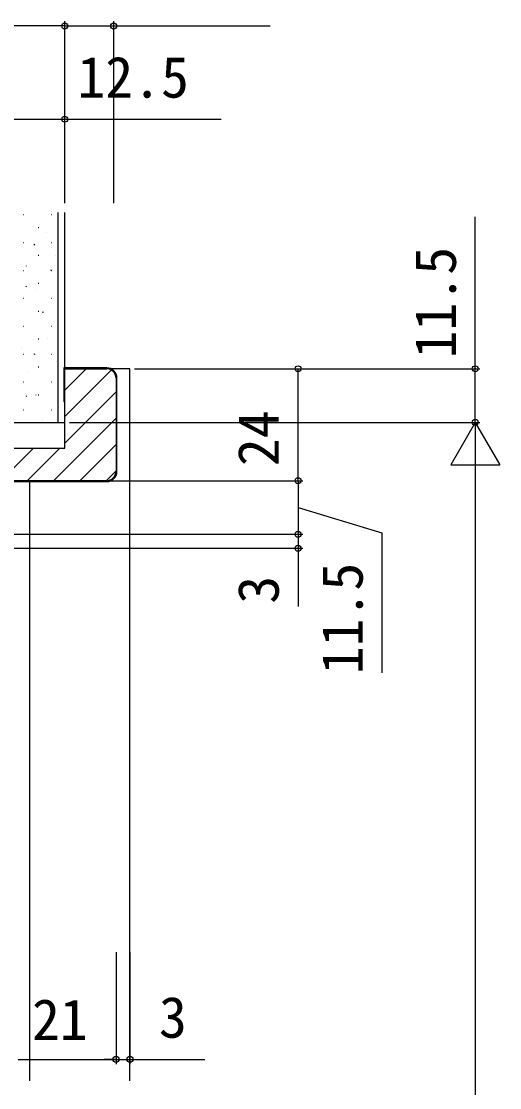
# Model space of a CAD drawing. Units: millimetres, scale not verified. Extents: x -525 to 525, y -783 to 779.
# Drawn here: x -218.3 to -115.7, y 406 to 634.7 of the extents above; entities that cross this region are included whole.
import ezdxf
from ezdxf.enums import TextEntityAlignment as Align

# ---------------------------------------------------------------- set-up
doc = ezdxf.new("R2010")
doc.units = ezdxf.units.MM
doc.header["$LTSCALE"] = 4
for name, color, linetype in [('0-5_YKK_12', 2, 'Continuous'), ('0-8_YKK_D', 6, 'Continuous'), ('0-A_YSS_K', 3, 'Continuous'), ('0-B_YSS_KE', 3, 'Continuous')]:
    doc.layers.add(name, color=color, linetype=linetype)
doc.styles.add('ＭＳ ゴシック', font='')
doc.styles.get('ＭＳ ゴシック').set_extended_font_data('MS Gothic')

msp = doc.modelspace()

# ---------------------------------------------------------------- linework, layer by layer
at = {"layer": '0-5_YKK_12'}
for p, q in [((-195, 560.201), (-209.003, 560.201)), ((-195, 407.537), (-195, 560.201)), ((-216.499, 407.537), (-216.499, 536.201))]:
    msp.add_line(p, q, dxfattribs=at)
at = {"layer": '0-8_YKK_D'}
for p, q in [((-208.999, 633.701), (-338.999, 633.701)), ((-208.999, 595.701), (-208.999, 634.701)), ((-208.999, 595.701), (-208.999, 634.701)), ((-198.499, 595.701), (-198.499, 634.701)), ((-208.999, 595.701), (-208.999, 614.701)), ((-194, 560.201), (-119.937, 560.201)), ((-194, 560.201), (-157.937, 560.201)), ((-158.937, 536.201), (-158.937, 560.201)), ((-207.999, 548.701), (-119.937, 548.701)), ((-207.999, 548.701), (-119.937, 548.701)), ((-120.937, 548.701), (-126.187, 539.608)), ((-120.937, 548.701), (-115.687, 539.608)), ((-120.937, 548.701), (-120.937, 530.515)), ((-126.187, 539.608), (-115.687, 539.608)), ((-120.937, 538.201), (-120.937, 262.373)), ((-198.999, 536.201), (-157.937, 536.201)), ((-198.999, 536.201), (-157.937, 536.201)), ((-158.937, 536.201), (-158.937, 524.701)), ((-219.999, 524.701), (-157.937, 524.701)), ((-195.004, 524.701), (-157.937, 524.701)), ((-235.099, 521.701), (-157.937, 521.701)), ((-198.003, 435.106), (-198.003, 411.106)), ((-197.999, 435.106), (-197.999, 411.106)), ((-195, 435.106), (-195, 411.106)), ((-218.999, 412.106), (-197.999, 412.106)), ((-198.003, 412.106), (-200.553, 412.106)), ((-198.003, 412.106), (-195, 412.106)), ((-195, 412.106), (-178.946, 412.106))]:
    msp.add_line(p, q, dxfattribs=at)
for points in [[(-208.999, 633.701), (-198.499, 633.701), (-164.949, 633.701)], [(-221.499, 613.701), (-208.999, 613.701), (-175.449, 613.701)], [(-120.937, 548.701), (-120.937, 560.201), (-120.937, 592.751)], [(-158.937, 530.451), (-140.937, 525.009), (-140.937, 495.009)], [(-158.937, 524.701), (-158.937, 521.701), (-158.937, 509.197)]]:
    msp.add_lwpolyline(points, dxfattribs=at)
for centre in [(-208.999, 633.701), (-208.999, 633.701), (-198.499, 633.701), (-208.999, 613.701), (-158.937, 560.201), (-120.937, 560.201), (-120.937, 548.701), (-158.937, 536.201), (-158.937, 536.201), (-158.937, 524.701), (-158.937, 524.701), (-158.937, 521.701), (-198.003, 412.106), (-197.999, 412.106), (-195, 412.106)]:
    msp.add_circle(centre, 0.637, dxfattribs=at)
at = {"layer": '0-A_YSS_K'}
for p, q in [((-217.919, 593.255), (-217.819, 593.255)), ((-211.839, 593.255), (-211.739, 593.255)), ((-210.499, 593.701), (-210.499, 548.701)), ((-208.999, 548.701), (-208.999, 593.701)), ((-214.689, 590.505), (-214.589, 590.505)), ((-212.94, 589.433), (-212.921, 589.44)), ((-217.919, 587.275), (-217.819, 587.275)), ((-215.597, 586.783), (-215.43, 586.893)), ((-211.839, 587.275), (-211.739, 587.275)), ((-214.689, 584.525), (-214.589, 584.525)), ((-210.988, 584.443), (-210.969, 584.449)), ((-217.919, 581.295), (-217.819, 581.295)), ((-217.228, 582.233), (-217.209, 582.24)), ((-211.987, 581.336), (-211.82, 581.447)), ((-211.839, 581.295), (-211.739, 581.295)), ((-214.689, 578.545), (-214.589, 578.545)), ((-217.365, 577.776), (-217.199, 577.887)), ((-215.276, 577.242), (-215.258, 577.249)), ((-217.919, 575.315), (-217.819, 575.315)), ((-211.839, 575.315), (-211.739, 575.315)), ((-214.689, 572.565), (-214.589, 572.565)), ((-213.984, 572.018), (-213.966, 572.024)), ((-213.756, 572.33), (-213.589, 572.44)), ((-217.919, 569.335), (-217.819, 569.335)), ((-211.839, 569.335), (-211.739, 569.335)), ((-218.273, 564.817), (-218.254, 564.824)), ((-214.689, 566.585), (-214.589, 566.585)), ((-212.787, 566.76), (-212.768, 566.767)), ((-217.919, 563.355), (-217.819, 563.355)), ((-215.525, 563.323), (-215.358, 563.434)), ((-211.839, 563.355), (-211.739, 563.355)), ((-214.689, 560.605), (-214.589, 560.605)), ((-210.835, 561.769), (-210.816, 561.776)), ((-217.075, 559.56), (-217.056, 559.566)), ((-208.999, 555.591), (-204.389, 560.201)), ((-208.999, 549.934), (-199.001, 559.933)), ((-217.919, 557.375), (-217.819, 557.375)), ((-211.839, 557.375), (-211.739, 557.375)), ((-217.293, 554.317), (-217.127, 554.427)), ((-215.123, 554.569), (-215.104, 554.576)), ((-214.689, 554.625), (-214.589, 554.625)), ((-209.002, 544.275), (-198.003, 555.274)), ((-217.919, 551.395), (-217.819, 551.395)), ((-211.839, 551.395), (-211.739, 551.395)), ((-213.831, 549.344), (-213.812, 549.351)), ((-211.419, 536.201), (-198.003, 549.617)), ((-222.732, 536.201), (-215.732, 543.201)), ((-217.075, 536.201), (-210.075, 543.201)), ((-205.762, 536.201), (-198.003, 543.96)), ((-200.105, 536.201), (-198.003, 538.304))]:
    msp.add_line(p, q, dxfattribs=at)
msp.add_lwpolyline([(-221.499, 593.701), (-221.499, 548.701), (-208.999, 548.701)], dxfattribs=at)
at = {"layer": '0-B_YSS_KE'}
for p, q in [((-197.999, 558.201), (-197.999, 538.201)), ((-197.799, 538.201), (-197.799, 558.201))]:
    msp.add_line(p, q, dxfattribs=at)
for points in [[(-199.999, 560.401), (-209.199, 560.401), (-209.199, 553.201), (-208.999, 553.201)], [(-208.999, 543.201), (-208.999, 560.201), (-199.999, 560.201)], [(-199.999, 536.201), (-222.999, 536.201), (-222.999, 543.201), (-208.999, 543.201)], [(-222.999, 541.201), (-223.199, 541.201), (-223.199, 536.001), (-199.999, 536.001)]]:
    msp.add_lwpolyline(points, dxfattribs=at)
for centre, radius, start, end in [((-199.999, 558.201), 2.2, 0, 90), ((-199.999, 558.201), 2, 0, 90), ((-199.999, 538.201), 2, 270, 0), ((-199.999, 538.201), 2.2, 270, 0)]:
    msp.add_arc(centre, radius, start, end, dxfattribs=at)

# ---------------------------------------------------------------- texts
at = {"layer": '0-8_YKK_D', "style": 'ＭＳ ゴシック'}
for s, p in [('12.5', (-206.29, 615.701)), ('3', (-188.787, 414.106)), ('21', (-216.033, 413.606))]:
    msp.add_text(s, height=8.798, dxfattribs=at).set_placement(p, align=Align.BOTTOM_LEFT)
for s, p in [('11.5', (-122.437, 562.411)), ('24', (-160.437, 539.304)), ('11.5', (-142.437, 494.668)), ('3', (-160.437, 509.811))]:
    msp.add_text(s, height=8.798, rotation=90, dxfattribs=at).set_placement(p, align=Align.BOTTOM_LEFT)

doc.saveas('drawing.dxf')
